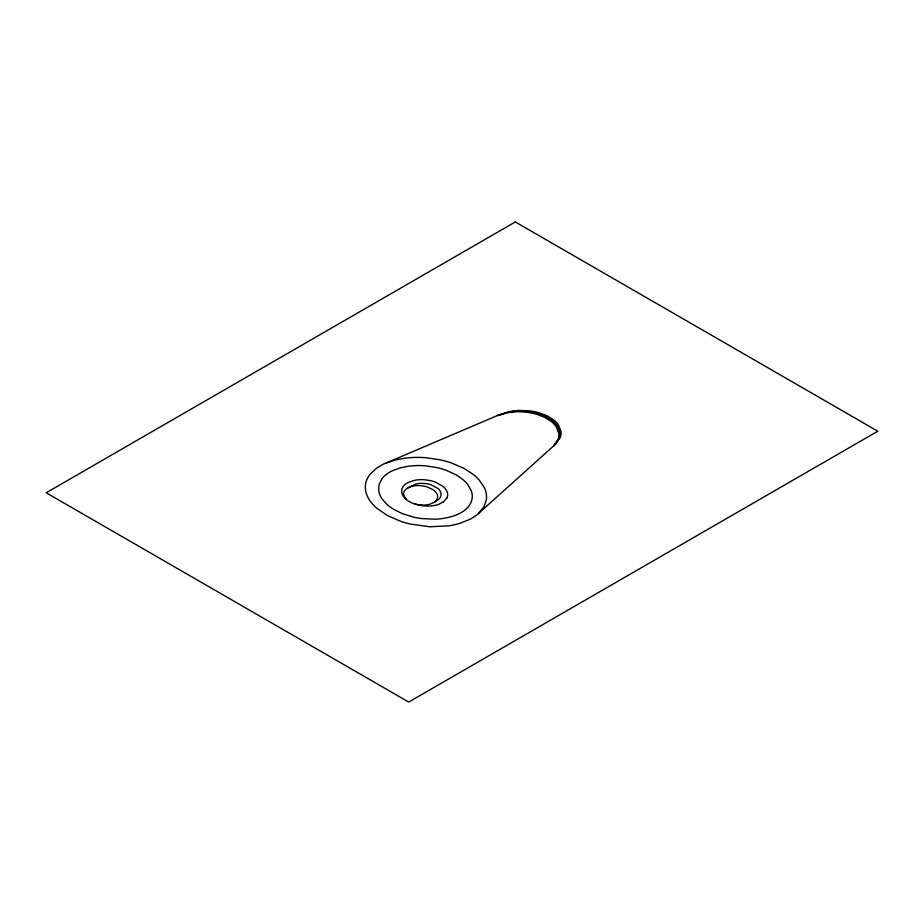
<?xml version="1.0" encoding="UTF-8"?>
<svg xmlns="http://www.w3.org/2000/svg" width="924" height="924" viewBox="0 0 924 924"><rect width="100%" height="100%" fill="white"/><g stroke="black" fill="none" stroke-linecap="round" stroke-linejoin="round"><path stroke-width="1.39" d="M446.916 497.921L443.393 501.882M381.889 478.944L379.152 484.361L378.632 489.258A49.827 28.771 0 0 0 380.226 495.668A48.776 28.159 0 0 0 382.444 499.457L386.798 504.227A59.921 34.592 0 0 0 393.936 509.482L402.24 513.605L413.351 517.093A54.389 31.404 0 0 0 421.852 518.583L435.169 519.196A41.06 23.701 0 0 0 439.535 518.907A42.042 24.278 0 0 0 451.686 516.551C459.909 514.137 468.872 509.436 471.61 500.692A45.495 26.265 0 0 0 471.309 490.771L467.763 484.557A57.946 33.46 0 0 0 463.374 479.949L456.456 475.028L446.361 470.351A57.611 33.264 0 0 0 436.209 467.463L425.271 465.823A45.253 26.126 0 0 0 408.154 466.285L400.566 467.798L392.712 470.616A37.584 21.702 0 0 0 381.624 479.082M553.615 445.934L558.142 439.177A39.293 22.684 0 0 0 558.812 433.472L556.248 426.784A42.134 24.324 0 0 0 551.455 421.621L544.952 417.486L537.144 414.414A41.938 24.209 0 0 0 527.858 412.416L522.938 411.908A36.925 21.321 0 0 0 517.983 411.781A39.039 22.546 0 0 0 506.814 412.878L496.835 415.8L383.148 464.264L376.692 468.064L370.166 474.197A53.835 31.081 0 0 0 366.285 481.127C363.64 488.738 366.643 497.112 371.702 503.014A74.105 42.781 0 0 0 376.726 508.188L387.618 515.65L401.155 521.482A73.978 42.712 0 0 0 410.406 524.07L429.81 526.772L448.614 525.86A53.684 30.989 0 0 0 460.36 523.192L470.582 519.034L476.738 515.049L555.682 444.086L560.371 437.225A38.589 22.28 0 0 0 561.03 431.623L558.546 425.075A41.199 23.793 0 0 0 553.846 420.004L547.482 415.962L539.639 412.901A41.106 23.735 0 0 0 530.307 410.937L518.757 410.441A38.438 22.199 0 0 0 509.286 411.619L497.343 415.592M554.169 445.449L559.182 438.276A38.958 22.499 0 0 0 559.84 432.617L557.311 425.987A41.707 24.082 0 0 0 552.564 420.87L546.13 416.782L538.195 413.686A41.592 24.012 0 0 0 528.771 411.7L523.781 411.215A36.44 21.044 0 0 0 518.757 411.134L517.093 411.192A38.785 22.395 0 0 0 507.53 412.37L498.14 415.246M478.436 513.582L484.084 506.641L486.359 499.618A60.718 35.054 0 0 0 484.257 487.398L479.094 479.914A75.26 43.451 0 0 0 473.227 474.416L464.287 468.537L451.547 463.005A73.504 42.435 0 0 0 439.027 459.621L425.664 457.703A58.489 33.772 0 0 0 404.77 458.2L395.426 459.921L385.562 463.201M443.162 502.044L438.507 504.389A20.328 11.735 0 0 1 429.29 506.052L424.174 505.913A26.126 15.084 0 0 1 418.237 504.954L414.703 503.903M434.315 502.229L437.907 499.78A13.895 8.027 0 0 0 440.494 497.089L441.256 494.132L440.124 490.944A21.264 12.278 0 0 0 438.242 488.681L431.023 484.753A19.889 11.481 0 0 0 425.941 483.622L422.857 483.368A15.546 8.974 0 0 0 415.661 484.13L407.288 488.172L404.712 490.505A15.258 8.801 0 0 0 403.557 494.248L404.816 497.643A20.732 11.966 0 0 0 408.027 500.808L411.942 502.933A20.674 11.931 0 0 0 417.602 504.585L423.538 505.105A15.188 8.766 0 0 0 429.937 504.204L434.315 502.229A13.779 7.958 0 0 0 436.186 500.565L437.526 497.909A17.348 10.014 0 0 0 436.706 493.497L435.782 492.203A21.31 12.301 0 0 0 432.086 489.142L427.292 486.994A20.236 11.689 0 0 0 422.129 485.839L418.999 485.574A15.72 9.078 0 0 0 411.711 486.347L407.842 487.86M407.865 482.605L414.472 480.318A21.737 12.543 0 0 1 424.151 479.718L429.741 480.492A28.147 16.251 0 0 1 434.915 481.924L442.839 486.22A28.124 16.239 0 0 1 446.084 489.743L447.343 492.296A21.829 12.601 0 0 1 446.916 497.921M406.19 499.272L403.176 496.026A25.456 14.703 0 0 1 401.732 492.538L401.79 489.142L403.326 486.197A18.422 10.638 0 0 1 407.599 482.744M515.303 221.945L46.2 492.781L408.697 702.055L877.8 431.219L515.303 221.945"/></g></svg>
